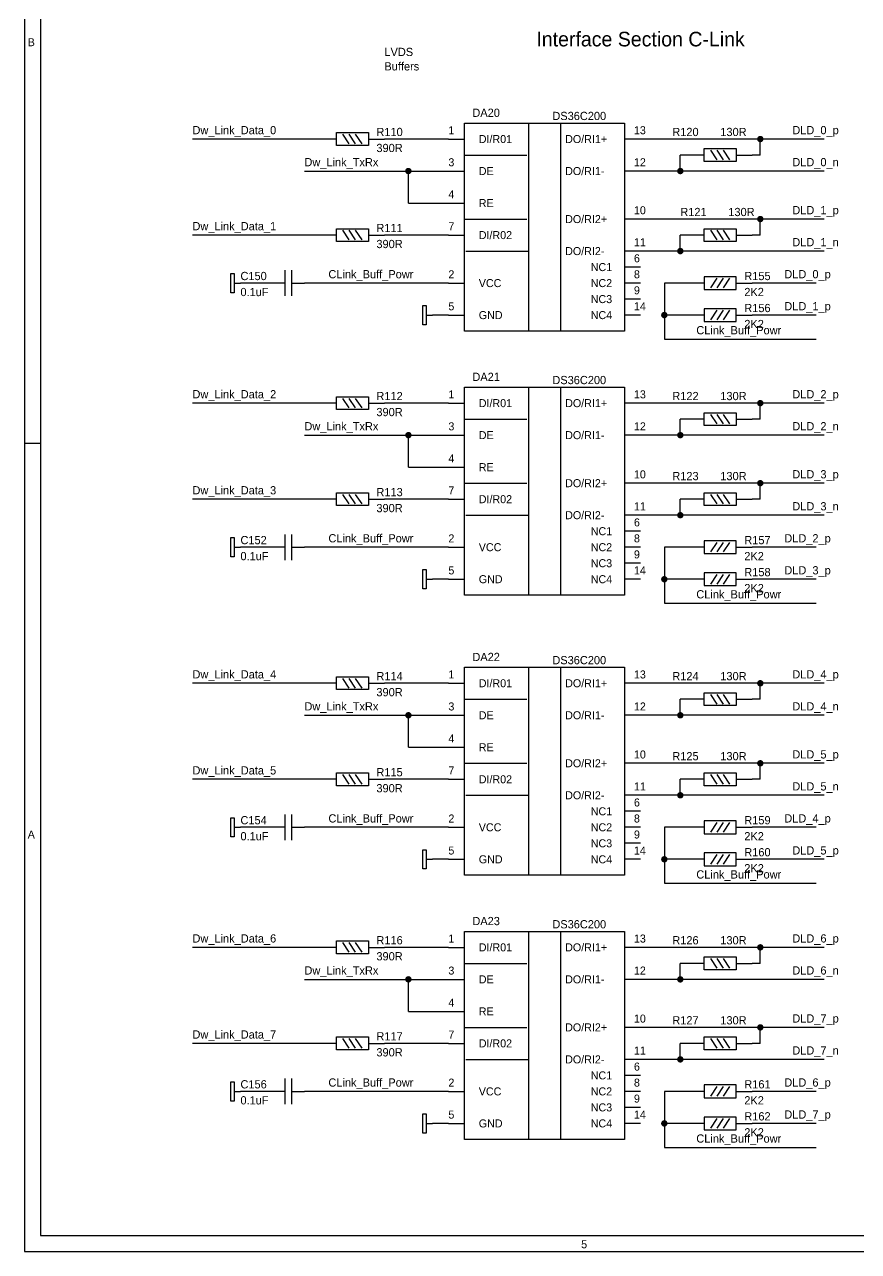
# Model space of a CAD drawing. Extents: x -0.1 to 32.2, y 0.1 to 20.3.
# Drawn here: x -0.1 to 5.11, y 0.1 to 7.77 of the extents above; entities that cross this region are included whole.
import ezdxf

# ---------------------------------------------------------------- set-up
doc = ezdxf.new("R2010")
doc.units = 0

msp = doc.modelspace()

# ---------------------------------------------------------------- linework, layer by layer
at = {"layer": 'PARTS'}
for p, q in [((2.55, 7.05), (2.65, 7.05)), ((3.75, 7.05), (3.65, 7.05)), ((2.55, 6.85), (2.65, 6.85)), ((3.75, 6.85), (3.65, 6.85)), ((2.55, 6.65), (2.65, 6.65)), ((3.75, 6.55), (3.65, 6.55)), ((2.55, 6.45), (2.65, 6.45)), ((3.75, 6.35), (3.65, 6.35)), ((3.75, 6.25), (3.65, 6.25)), ((2.55, 6.15), (2.65, 6.15)), ((3.75, 6.15), (3.65, 6.15)), ((3.75, 6.05), (3.65, 6.05)), ((2.55, 5.95), (2.65, 5.95)), ((3.75, 5.95), (3.65, 5.95)), ((2.55, 5.4), (2.65, 5.4)), ((3.75, 5.4), (3.65, 5.4)), ((2.55, 5.2), (2.65, 5.2)), ((3.75, 5.2), (3.65, 5.2)), ((2.55, 5), (2.65, 5)), ((3.75, 4.9), (3.65, 4.9)), ((2.55, 4.8), (2.65, 4.8)), ((3.75, 4.7), (3.65, 4.7)), ((3.75, 4.6), (3.65, 4.6)), ((2.55, 4.5), (2.65, 4.5)), ((3.75, 4.5), (3.65, 4.5)), ((3.75, 4.4), (3.65, 4.4)), ((2.55, 4.3), (2.65, 4.3)), ((3.75, 4.3), (3.65, 4.3)), ((2.55, 3.65), (2.65, 3.65)), ((3.75, 3.65), (3.65, 3.65)), ((2.55, 3.45), (2.65, 3.45)), ((3.75, 3.45), (3.65, 3.45)), ((2.55, 3.25), (2.65, 3.25)), ((3.75, 3.15), (3.65, 3.15)), ((2.55, 3.05), (2.65, 3.05)), ((3.75, 2.95), (3.65, 2.95)), ((3.75, 2.85), (3.65, 2.85)), ((2.55, 2.75), (2.65, 2.75)), ((3.75, 2.75), (3.65, 2.75)), ((3.75, 2.65), (3.65, 2.65)), ((2.55, 2.55), (2.65, 2.55)), ((3.75, 2.55), (3.65, 2.55)), ((2.55, 2), (2.65, 2)), ((3.75, 2), (3.65, 2)), ((2.55, 1.8), (2.65, 1.8)), ((3.75, 1.8), (3.65, 1.8)), ((2.55, 1.6), (2.65, 1.6)), ((3.75, 1.5), (3.65, 1.5)), ((2.55, 1.4), (2.65, 1.4)), ((3.75, 1.3), (3.65, 1.3)), ((3.75, 1.2), (3.65, 1.2)), ((2.55, 1.1), (2.65, 1.1)), ((3.75, 1.1), (3.65, 1.1)), ((3.75, 1), (3.65, 1)), ((2.55, 0.9), (2.65, 0.9)), ((3.75, 0.9), (3.65, 0.9))]:
    msp.add_line(p, q, dxfattribs=at)
for points in [[(2.65, 7.15), (3.65, 7.15), (3.65, 5.85), (2.65, 5.85)], [(2.65, 5.5), (3.65, 5.5), (3.65, 4.2), (2.65, 4.2)], [(2.65, 3.75), (3.65, 3.75), (3.65, 2.45), (2.65, 2.45)], [(2.65, 2.1), (3.65, 2.1), (3.65, 0.8), (2.65, 0.8)]]:
    msp.add_lwpolyline(points, close=True, dxfattribs=at)
for points in [[(3.05, 7.15), (3.05, 5.85)], [(3.25, 7.15), (3.25, 5.85)], [(1.85, 7.01), (1.85, 7.09)], [(1.85, 7.09), (2.05, 7.09)], [(1.93, 7.02), (1.89, 7.08)], [(1.97, 7.02), (1.93, 7.08)], [(2.01, 7.02), (1.97, 7.08)], [(2.05, 7.09), (2.05, 7.01)], [(1.85, 7.05), (1.75, 7.05)], [(2.05, 7.01), (1.85, 7.01)], [(2.05, 7.05), (2.15, 7.05)], [(4.15, 6.91), (4.15, 6.99)], [(4.15, 6.99), (4.35, 6.99)], [(4.23, 6.92), (4.19, 6.98)], [(4.27, 6.92), (4.23, 6.98)], [(4.31, 6.92), (4.27, 6.98)], [(4.35, 6.99), (4.35, 6.91)], [(2.65, 6.95), (3.04, 6.95)], [(4.15, 6.95), (4.05, 6.95)], [(4.35, 6.91), (4.15, 6.91)], [(4.35, 6.95), (4.45, 6.95)], [(2.65, 6.55), (3.04, 6.55)], [(1.85, 6.45), (1.75, 6.45)], [(1.85, 6.41), (1.85, 6.49)], [(1.85, 6.49), (2.05, 6.49)], [(1.93, 6.42), (1.89, 6.48)], [(1.97, 6.42), (1.93, 6.48)], [(2.01, 6.42), (1.97, 6.48)], [(2.05, 6.49), (2.05, 6.41)], [(2.05, 6.45), (2.15, 6.45)], [(4.15, 6.45), (4.05, 6.45)], [(4.15, 6.41), (4.15, 6.49)], [(4.15, 6.49), (4.35, 6.49)], [(4.23, 6.42), (4.19, 6.48)], [(4.27, 6.42), (4.23, 6.48)], [(4.31, 6.42), (4.27, 6.48)], [(4.35, 6.49), (4.35, 6.41)], [(4.35, 6.45), (4.45, 6.45)], [(2.05, 6.41), (1.85, 6.41)], [(4.35, 6.41), (4.15, 6.41)], [(2.66, 6.35), (3.05, 6.35)], [(1.19, 6.09), (1.19, 6.21)], [(1.19, 6.21), (1.21, 6.21)], [(1.21, 6.21), (1.21, 6.09)], [(1.53, 6.07), (1.53, 6.23)], [(1.57, 6.23), (1.57, 6.07)], [(1.21, 6.15), (1.25, 6.15)], [(1.53, 6.15), (1.45, 6.15)], [(1.57, 6.15), (1.65, 6.15)], [(4.15, 6.15), (4.05, 6.15)], [(4.35, 6.19), (4.15, 6.19)], [(4.15, 6.19), (4.15, 6.11)], [(4.19, 6.12), (4.23, 6.18)], [(4.23, 6.12), (4.27, 6.18)], [(4.27, 6.12), (4.31, 6.18)], [(4.35, 6.11), (4.35, 6.19)], [(4.35, 6.15), (4.45, 6.15)], [(1.21, 6.09), (1.19, 6.09)], [(4.15, 6.11), (4.35, 6.11)], [(2.39, 5.89), (2.39, 6.01)], [(2.39, 6.01), (2.41, 6.01)], [(2.41, 6.01), (2.41, 5.89)], [(4.35, 5.99), (4.15, 5.99)], [(4.15, 5.99), (4.15, 5.91)], [(4.19, 5.92), (4.23, 5.98)], [(4.23, 5.92), (4.27, 5.98)], [(4.27, 5.92), (4.31, 5.98)], [(4.35, 5.91), (4.35, 5.99)], [(2.41, 5.95), (2.45, 5.95)], [(4.15, 5.95), (4.05, 5.95)], [(4.15, 5.91), (4.35, 5.91)], [(4.35, 5.95), (4.45, 5.95)], [(2.41, 5.89), (2.39, 5.89)], [(3.05, 5.5), (3.05, 4.2)], [(3.25, 5.5), (3.25, 4.2)], [(1.85, 5.4), (1.75, 5.4)], [(1.85, 5.36), (1.85, 5.44)], [(1.85, 5.44), (2.05, 5.44)], [(1.93, 5.37), (1.89, 5.43)], [(1.97, 5.37), (1.93, 5.43)], [(2.01, 5.37), (1.97, 5.43)], [(2.05, 5.44), (2.05, 5.36)], [(2.05, 5.4), (2.15, 5.4)], [(2.05, 5.36), (1.85, 5.36)], [(2.65, 5.3), (3.04, 5.3)], [(4.15, 5.3), (4.05, 5.3)], [(4.15, 5.26), (4.15, 5.34)], [(4.15, 5.34), (4.35, 5.34)], [(4.23, 5.27), (4.19, 5.33)], [(4.27, 5.27), (4.23, 5.33)], [(4.31, 5.27), (4.27, 5.33)], [(4.35, 5.34), (4.35, 5.26)], [(4.35, 5.3), (4.45, 5.3)], [(4.35, 5.26), (4.15, 5.26)], [(1.85, 4.76), (1.85, 4.84)], [(1.85, 4.84), (2.05, 4.84)], [(1.93, 4.77), (1.89, 4.83)], [(1.97, 4.77), (1.93, 4.83)], [(2.01, 4.77), (1.97, 4.83)], [(2.05, 4.84), (2.05, 4.76)], [(2.65, 4.9), (3.04, 4.9)], [(4.15, 4.76), (4.15, 4.84)], [(4.15, 4.84), (4.35, 4.84)], [(4.23, 4.77), (4.19, 4.83)], [(4.27, 4.77), (4.23, 4.83)], [(4.31, 4.77), (4.27, 4.83)], [(4.35, 4.84), (4.35, 4.76)], [(1.85, 4.8), (1.75, 4.8)], [(2.05, 4.76), (1.85, 4.76)], [(2.05, 4.8), (2.15, 4.8)], [(4.15, 4.8), (4.05, 4.8)], [(4.35, 4.76), (4.15, 4.76)], [(4.35, 4.8), (4.45, 4.8)], [(2.66, 4.7), (3.05, 4.7)], [(1.19, 4.44), (1.19, 4.56)], [(1.19, 4.56), (1.21, 4.56)], [(1.21, 4.56), (1.21, 4.44)], [(1.53, 4.42), (1.53, 4.58)], [(1.57, 4.58), (1.57, 4.42)], [(4.35, 4.54), (4.15, 4.54)], [(4.15, 4.54), (4.15, 4.46)], [(4.19, 4.47), (4.23, 4.53)], [(4.23, 4.47), (4.27, 4.53)], [(4.27, 4.47), (4.31, 4.53)], [(4.35, 4.46), (4.35, 4.54)], [(1.21, 4.5), (1.25, 4.5)], [(1.53, 4.5), (1.45, 4.5)], [(1.57, 4.5), (1.65, 4.5)], [(4.15, 4.5), (4.05, 4.5)], [(4.15, 4.46), (4.35, 4.46)], [(4.35, 4.5), (4.45, 4.5)], [(1.21, 4.44), (1.19, 4.44)], [(2.39, 4.24), (2.39, 4.36)], [(2.39, 4.36), (2.41, 4.36)], [(2.41, 4.36), (2.41, 4.24)], [(2.41, 4.3), (2.45, 4.3)], [(4.15, 4.3), (4.05, 4.3)], [(4.35, 4.34), (4.15, 4.34)], [(4.15, 4.34), (4.15, 4.26)], [(4.19, 4.27), (4.23, 4.33)], [(4.23, 4.27), (4.27, 4.33)], [(4.27, 4.27), (4.31, 4.33)], [(4.35, 4.26), (4.35, 4.34)], [(4.35, 4.3), (4.45, 4.3)], [(2.41, 4.24), (2.39, 4.24)], [(4.15, 4.26), (4.35, 4.26)], [(1.85, 3.61), (1.85, 3.69)], [(1.85, 3.69), (2.05, 3.69)], [(1.93, 3.62), (1.89, 3.68)], [(1.97, 3.62), (1.93, 3.68)], [(2.01, 3.62), (1.97, 3.68)], [(2.05, 3.69), (2.05, 3.61)], [(3.05, 3.75), (3.05, 2.45)], [(3.25, 3.75), (3.25, 2.45)], [(1.85, 3.65), (1.75, 3.65)], [(2.05, 3.61), (1.85, 3.61)], [(2.05, 3.65), (2.15, 3.65)], [(2.65, 3.55), (3.04, 3.55)], [(4.15, 3.55), (4.05, 3.55)], [(4.15, 3.51), (4.15, 3.59)], [(4.15, 3.59), (4.35, 3.59)], [(4.23, 3.52), (4.19, 3.58)], [(4.27, 3.52), (4.23, 3.58)], [(4.31, 3.52), (4.27, 3.58)], [(4.35, 3.59), (4.35, 3.51)], [(4.35, 3.55), (4.45, 3.55)], [(4.35, 3.51), (4.15, 3.51)], [(2.65, 3.15), (3.04, 3.15)], [(1.85, 3.01), (1.85, 3.09)], [(1.85, 3.09), (2.05, 3.09)], [(1.93, 3.02), (1.89, 3.08)], [(1.97, 3.02), (1.93, 3.08)], [(2.01, 3.02), (1.97, 3.08)], [(2.05, 3.09), (2.05, 3.01)], [(4.15, 3.01), (4.15, 3.09)], [(4.15, 3.09), (4.35, 3.09)], [(4.23, 3.02), (4.19, 3.08)], [(4.27, 3.02), (4.23, 3.08)], [(4.31, 3.02), (4.27, 3.08)], [(4.35, 3.09), (4.35, 3.01)], [(1.85, 3.05), (1.75, 3.05)], [(2.05, 3.01), (1.85, 3.01)], [(2.05, 3.05), (2.15, 3.05)], [(4.15, 3.05), (4.05, 3.05)], [(4.35, 3.01), (4.15, 3.01)], [(4.35, 3.05), (4.45, 3.05)], [(2.66, 2.95), (3.05, 2.95)], [(1.19, 2.69), (1.19, 2.81)], [(1.19, 2.81), (1.21, 2.81)], [(1.21, 2.81), (1.21, 2.69)], [(1.53, 2.67), (1.53, 2.83)], [(1.57, 2.83), (1.57, 2.67)], [(4.35, 2.79), (4.15, 2.79)], [(4.15, 2.79), (4.15, 2.71)], [(4.19, 2.72), (4.23, 2.78)], [(4.23, 2.72), (4.27, 2.78)], [(4.27, 2.72), (4.31, 2.78)], [(4.35, 2.71), (4.35, 2.79)], [(1.21, 2.69), (1.19, 2.69)], [(1.21, 2.75), (1.25, 2.75)], [(1.53, 2.75), (1.45, 2.75)], [(1.57, 2.75), (1.65, 2.75)], [(4.15, 2.75), (4.05, 2.75)], [(4.15, 2.71), (4.35, 2.71)], [(4.35, 2.75), (4.45, 2.75)], [(2.39, 2.49), (2.39, 2.61)], [(2.39, 2.61), (2.41, 2.61)], [(2.41, 2.61), (2.41, 2.49)], [(2.41, 2.55), (2.45, 2.55)], [(4.15, 2.55), (4.05, 2.55)], [(4.35, 2.59), (4.15, 2.59)], [(4.15, 2.59), (4.15, 2.51)], [(4.19, 2.52), (4.23, 2.58)], [(4.23, 2.52), (4.27, 2.58)], [(4.27, 2.52), (4.31, 2.58)], [(4.35, 2.51), (4.35, 2.59)], [(4.35, 2.55), (4.45, 2.55)], [(2.41, 2.49), (2.39, 2.49)], [(4.15, 2.51), (4.35, 2.51)], [(3.05, 2.1), (3.05, 0.8)], [(3.25, 2.1), (3.25, 0.8)], [(1.85, 2), (1.75, 2)], [(1.85, 1.96), (1.85, 2.04)], [(1.85, 2.04), (2.05, 2.04)], [(1.93, 1.97), (1.89, 2.03)], [(1.97, 1.97), (1.93, 2.03)], [(2.01, 1.97), (1.97, 2.03)], [(2.05, 2.04), (2.05, 1.96)], [(2.05, 2), (2.15, 2)], [(2.05, 1.96), (1.85, 1.96)], [(4.15, 1.86), (4.15, 1.94)], [(4.15, 1.94), (4.35, 1.94)], [(4.23, 1.87), (4.19, 1.93)], [(4.27, 1.87), (4.23, 1.93)], [(4.31, 1.87), (4.27, 1.93)], [(4.35, 1.94), (4.35, 1.86)], [(2.65, 1.9), (3.04, 1.9)], [(4.15, 1.9), (4.05, 1.9)], [(4.35, 1.86), (4.15, 1.86)], [(4.35, 1.9), (4.45, 1.9)], [(2.65, 1.5), (3.04, 1.5)], [(1.85, 1.4), (1.75, 1.4)], [(1.85, 1.36), (1.85, 1.44)], [(1.85, 1.44), (2.05, 1.44)], [(1.93, 1.37), (1.89, 1.43)], [(1.97, 1.37), (1.93, 1.43)], [(2.01, 1.37), (1.97, 1.43)], [(2.05, 1.44), (2.05, 1.36)], [(2.05, 1.4), (2.15, 1.4)], [(4.15, 1.4), (4.05, 1.4)], [(4.15, 1.36), (4.15, 1.44)], [(4.15, 1.44), (4.35, 1.44)], [(4.23, 1.37), (4.19, 1.43)], [(4.27, 1.37), (4.23, 1.43)], [(4.31, 1.37), (4.27, 1.43)], [(4.35, 1.44), (4.35, 1.36)], [(4.35, 1.4), (4.45, 1.4)], [(2.05, 1.36), (1.85, 1.36)], [(4.35, 1.36), (4.15, 1.36)], [(2.66, 1.3), (3.05, 1.3)], [(1.19, 1.04), (1.19, 1.16)], [(1.19, 1.16), (1.21, 1.16)], [(1.21, 1.16), (1.21, 1.04)], [(1.53, 1.02), (1.53, 1.18)], [(1.57, 1.18), (1.57, 1.02)], [(1.21, 1.1), (1.25, 1.1)], [(1.53, 1.1), (1.45, 1.1)], [(1.57, 1.1), (1.65, 1.1)], [(4.15, 1.1), (4.05, 1.1)], [(4.35, 1.14), (4.15, 1.14)], [(4.15, 1.14), (4.15, 1.06)], [(4.19, 1.07), (4.23, 1.13)], [(4.23, 1.07), (4.27, 1.13)], [(4.27, 1.07), (4.31, 1.13)], [(4.35, 1.06), (4.35, 1.14)], [(4.35, 1.1), (4.45, 1.1)], [(1.21, 1.04), (1.19, 1.04)], [(4.15, 1.06), (4.35, 1.06)], [(2.39, 0.84), (2.39, 0.96)], [(2.39, 0.96), (2.41, 0.96)], [(2.41, 0.96), (2.41, 0.84)], [(4.35, 0.94), (4.15, 0.94)], [(4.15, 0.94), (4.15, 0.86)], [(4.19, 0.87), (4.23, 0.93)], [(4.23, 0.87), (4.27, 0.93)], [(4.27, 0.87), (4.31, 0.93)], [(4.35, 0.86), (4.35, 0.94)], [(2.41, 0.9), (2.45, 0.9)], [(4.15, 0.9), (4.05, 0.9)], [(4.15, 0.86), (4.35, 0.86)], [(4.35, 0.9), (4.45, 0.9)], [(2.41, 0.84), (2.39, 0.84)]]:
    msp.add_lwpolyline(points, dxfattribs=at)
at = {"layer": 'TITLE'}
for points in [[(-0.1, 0.1), (32.1, 0.1), (32.1, 20.3), (-0.1, 20.3)], [(0, 0.2), (32, 0.2), (32, 20.2), (0, 20.2)]]:
    msp.add_lwpolyline(points, close=True, dxfattribs=at)
msp.add_lwpolyline([(-0.1, 5.15), (0, 5.15)], dxfattribs=at)
at = {"layer": 'WIRE', "const_width": 0.02}
for points in [[(4.49, 7.05, 1), (4.51, 7.05, 1)], [(2.29, 6.85, 1), (2.31, 6.85, 1)], [(3.99, 6.85, 1), (4.01, 6.85, 1)], [(4.49, 6.55, 1), (4.51, 6.55, 1)], [(3.99, 6.35, 1), (4.01, 6.35, 1)], [(3.89, 5.95, 1), (3.91, 5.95, 1)], [(4.49, 5.4, 1), (4.51, 5.4, 1)], [(2.29, 5.2, 1), (2.31, 5.2, 1)], [(3.99, 5.2, 1), (4.01, 5.2, 1)], [(4.49, 4.9, 1), (4.51, 4.9, 1)], [(3.99, 4.7, 1), (4.01, 4.7, 1)], [(3.89, 4.3, 1), (3.91, 4.3, 1)], [(4.49, 3.65, 1), (4.51, 3.65, 1)], [(2.29, 3.45, 1), (2.31, 3.45, 1)], [(3.99, 3.45, 1), (4.01, 3.45, 1)], [(4.49, 3.15, 1), (4.51, 3.15, 1)], [(3.99, 2.95, 1), (4.01, 2.95, 1)], [(3.89, 2.55, 1), (3.91, 2.55, 1)], [(4.49, 2, 1), (4.51, 2, 1)], [(2.29, 1.8, 1), (2.31, 1.8, 1)], [(3.99, 1.8, 1), (4.01, 1.8, 1)], [(4.49, 1.5, 1), (4.51, 1.5, 1)], [(3.99, 1.3, 1), (4.01, 1.3, 1)], [(3.89, 0.9, 1), (3.91, 0.9, 1)]]:
    msp.add_lwpolyline(points, format="xyb", close=True, dxfattribs=at)
at = {"layer": 'WIRE'}
for points in [[(1.75, 7.05), (0.95, 7.05)], [(2.55, 7.05), (2.15, 7.05)], [(4.5, 7.05), (3.75, 7.05)], [(4.5, 6.95), (4.5, 7.05)], [(4.9, 7.05), (4.5, 7.05)], [(4.05, 6.95), (4, 6.95)], [(4, 6.85), (4, 6.95)], [(4.5, 6.95), (4.45, 6.95)], [(1.65, 6.85), (2.3, 6.85)], [(2.3, 6.65), (2.3, 6.85)], [(2.3, 6.85), (2.55, 6.85)], [(4, 6.85), (3.75, 6.85)], [(4.9, 6.85), (4, 6.85)], [(2.3, 6.65), (2.55, 6.65)], [(4.5, 6.55), (3.75, 6.55)], [(4.9, 6.55), (4.5, 6.55)], [(4.5, 6.45), (4.5, 6.55)], [(1.75, 6.45), (0.95, 6.45)], [(2.55, 6.45), (2.15, 6.45)], [(4.05, 6.45), (4, 6.45)], [(4, 6.35), (4, 6.45)], [(4.5, 6.45), (4.45, 6.45)], [(4, 6.35), (3.75, 6.35)], [(4.9, 6.35), (4, 6.35)], [(1.45, 6.15), (1.25, 6.15)], [(2.55, 6.15), (1.65, 6.15)], [(4.05, 6.15), (3.9, 6.15)], [(3.9, 6.15), (3.9, 5.95)], [(4.85, 6.15), (4.45, 6.15)], [(2.55, 5.95), (2.45, 5.95)], [(4.05, 5.95), (3.9, 5.95)], [(3.9, 5.95), (3.9, 5.8)], [(4.85, 5.95), (4.45, 5.95)], [(3.9, 5.8), (4.85, 5.8)], [(1.75, 5.4), (0.95, 5.4)], [(2.55, 5.4), (2.15, 5.4)], [(4.5, 5.4), (3.75, 5.4)], [(4.5, 5.3), (4.5, 5.4)], [(4.9, 5.4), (4.5, 5.4)], [(4.05, 5.3), (4, 5.3)], [(4, 5.2), (4, 5.3)], [(4.5, 5.3), (4.45, 5.3)], [(1.65, 5.2), (2.3, 5.2)], [(2.3, 5), (2.3, 5.2)], [(2.3, 5.2), (2.55, 5.2)], [(4, 5.2), (3.75, 5.2)], [(4.9, 5.2), (4, 5.2)], [(2.3, 5), (2.55, 5)], [(4.5, 4.9), (3.75, 4.9)], [(4.9, 4.9), (4.5, 4.9)], [(4.5, 4.8), (4.5, 4.9)], [(1.75, 4.8), (0.95, 4.8)], [(2.55, 4.8), (2.15, 4.8)], [(4.05, 4.8), (4, 4.8)], [(4, 4.7), (4, 4.8)], [(4.5, 4.8), (4.45, 4.8)], [(4, 4.7), (3.75, 4.7)], [(4.9, 4.7), (4, 4.7)], [(1.45, 4.5), (1.25, 4.5)], [(2.55, 4.5), (1.65, 4.5)], [(4.05, 4.5), (3.9, 4.5)], [(3.9, 4.5), (3.9, 4.3)], [(4.85, 4.5), (4.45, 4.5)], [(2.55, 4.3), (2.45, 4.3)], [(4.05, 4.3), (3.9, 4.3)], [(3.9, 4.3), (3.9, 4.15)], [(4.85, 4.3), (4.45, 4.3)], [(3.9, 4.15), (4.85, 4.15)], [(1.75, 3.65), (0.95, 3.65)], [(2.55, 3.65), (2.15, 3.65)], [(4.5, 3.65), (3.75, 3.65)], [(4.5, 3.55), (4.5, 3.65)], [(4.9, 3.65), (4.5, 3.65)], [(4.05, 3.55), (4, 3.55)], [(4, 3.45), (4, 3.55)], [(4.5, 3.55), (4.45, 3.55)], [(1.65, 3.45), (2.3, 3.45)], [(2.3, 3.25), (2.3, 3.45)], [(2.3, 3.45), (2.55, 3.45)], [(4, 3.45), (3.75, 3.45)], [(4.9, 3.45), (4, 3.45)], [(2.3, 3.25), (2.55, 3.25)], [(4.5, 3.15), (3.75, 3.15)], [(4.9, 3.15), (4.5, 3.15)], [(4.5, 3.05), (4.5, 3.15)], [(1.75, 3.05), (0.95, 3.05)], [(2.55, 3.05), (2.15, 3.05)], [(4.05, 3.05), (4, 3.05)], [(4, 2.95), (4, 3.05)], [(4.5, 3.05), (4.45, 3.05)], [(4, 2.95), (3.75, 2.95)], [(4.9, 2.95), (4, 2.95)], [(1.45, 2.75), (1.25, 2.75)], [(2.55, 2.75), (1.65, 2.75)], [(4.05, 2.75), (3.9, 2.75)], [(3.9, 2.75), (3.9, 2.55)], [(4.85, 2.75), (4.45, 2.75)], [(2.55, 2.55), (2.45, 2.55)], [(4.05, 2.55), (3.9, 2.55)], [(3.9, 2.55), (3.9, 2.4)], [(4.9, 2.55), (4.45, 2.55)], [(3.9, 2.4), (4.85, 2.4)], [(1.75, 2), (0.95, 2)], [(2.55, 2), (2.15, 2)], [(4.5, 2), (3.75, 2)], [(4.5, 1.9), (4.5, 2)], [(4.9, 2), (4.5, 2)], [(4.05, 1.9), (4, 1.9)], [(4, 1.8), (4, 1.9)], [(4.5, 1.9), (4.45, 1.9)], [(1.65, 1.8), (2.3, 1.8)], [(2.3, 1.6), (2.3, 1.8)], [(2.3, 1.8), (2.55, 1.8)], [(4, 1.8), (3.75, 1.8)], [(4.9, 1.8), (4, 1.8)], [(2.3, 1.6), (2.55, 1.6)], [(4.5, 1.5), (3.75, 1.5)], [(4.9, 1.5), (4.5, 1.5)], [(4.5, 1.4), (4.5, 1.5)], [(1.75, 1.4), (0.95, 1.4)], [(2.55, 1.4), (2.15, 1.4)], [(4.05, 1.4), (4, 1.4)], [(4, 1.3), (4, 1.4)], [(4.5, 1.4), (4.45, 1.4)], [(4, 1.3), (3.75, 1.3)], [(4.9, 1.3), (4, 1.3)], [(1.45, 1.1), (1.25, 1.1)], [(2.55, 1.1), (1.65, 1.1)], [(4.05, 1.1), (3.9, 1.1)], [(3.9, 1.1), (3.9, 0.9)], [(4.85, 1.1), (4.45, 1.1)], [(2.55, 0.9), (2.45, 0.9)], [(4.05, 0.9), (3.9, 0.9)], [(3.9, 0.9), (3.9, 0.75)], [(4.85, 0.9), (4.45, 0.9)], [(3.9, 0.75), (4.85, 0.75)]]:
    msp.add_lwpolyline(points, dxfattribs=at)

# ---------------------------------------------------------------- texts
at = {"layer": 'COMMENTS'}
for s, height, p in [('Interface Section C-Link ', 0.0913, (3.1, 7.6287)), ('LVDS', 0.0514, (2.15, 7.5686)), ('Buffers', 0.0514, (2.15, 7.4786))]:
    msp.add_text(s, height=height, dxfattribs=at).set_placement(p)
at = {"layer": 'PARTS'}
for s, p in [('1', (2.55, 7.08)), ('13', (3.71, 7.08)), ('DI/R01', (2.74, 7.025)), ('DO/RI1+', (3.28, 7.025)), ('3', (2.55, 6.88)), ('12', (3.71, 6.88)), ('DE', (2.74, 6.825)), ('DO/RI1-', (3.28, 6.825)), ('4', (2.55, 6.68)), ('RE', (2.74, 6.625)), ('10', (3.71, 6.58)), ('7', (2.55, 6.48)), ('DO/RI2+', (3.28, 6.525)), ('DI/R02', (2.74, 6.425)), ('DO/RI2-', (3.28, 6.325)), ('11', (3.71, 6.38)), ('6', (3.71, 6.28)), ('2', (2.55, 6.18)), ('NC1', (3.44, 6.225)), ('8', (3.71, 6.18)), ('VCC', (2.74, 6.125)), ('NC2', (3.44, 6.125)), ('NC3', (3.44, 6.025)), ('9', (3.71, 6.08)), ('5', (2.55, 5.98)), ('14', (3.71, 5.98)), ('GND', (2.74, 5.925)), ('NC4', (3.44, 5.925)), ('1', (2.55, 5.43)), ('13', (3.71, 5.43)), ('DI/R01', (2.74, 5.375)), ('DO/RI1+', (3.28, 5.375)), ('3', (2.55, 5.23)), ('DE', (2.74, 5.175)), ('DO/RI1-', (3.28, 5.175)), ('12', (3.71, 5.23)), ('4', (2.55, 5.03)), ('RE', (2.74, 4.975)), ('DO/RI2+', (3.28, 4.875)), ('10', (3.71, 4.93)), ('7', (2.55, 4.83)), ('DI/R02', (2.74, 4.775)), ('11', (3.71, 4.73)), ('DO/RI2-', (3.28, 4.675)), ('6', (3.71, 4.63)), ('NC1', (3.44, 4.575)), ('2', (2.55, 4.53)), ('VCC', (2.74, 4.475)), ('NC2', (3.44, 4.475)), ('8', (3.71, 4.53)), ('9', (3.71, 4.43)), ('5', (2.55, 4.33)), ('NC3', (3.44, 4.375)), ('14', (3.71, 4.33)), ('GND', (2.74, 4.275)), ('NC4', (3.44, 4.275)), ('1', (2.55, 3.68)), ('13', (3.71, 3.68)), ('DI/R01', (2.74, 3.625)), ('DO/RI1+', (3.28, 3.625)), ('3', (2.55, 3.48)), ('12', (3.71, 3.48)), ('DE', (2.74, 3.425)), ('DO/RI1-', (3.28, 3.425)), ('4', (2.55, 3.28)), ('RE', (2.74, 3.225)), ('10', (3.71, 3.18)), ('DO/RI2+', (3.28, 3.125)), ('7', (2.55, 3.08)), ('DI/R02', (2.74, 3.025)), ('11', (3.71, 2.98)), ('DO/RI2-', (3.28, 2.925)), ('6', (3.71, 2.88)), ('NC1', (3.44, 2.825)), ('2', (2.55, 2.78)), ('VCC', (2.74, 2.725)), ('NC2', (3.44, 2.725)), ('8', (3.71, 2.78)), ('9', (3.71, 2.68)), ('5', (2.55, 2.58)), ('NC3', (3.44, 2.625)), ('14', (3.71, 2.58)), ('GND', (2.74, 2.525)), ('NC4', (3.44, 2.525)), ('1', (2.55, 2.03)), ('13', (3.71, 2.03)), ('DI/R01', (2.74, 1.975)), ('DO/RI1+', (3.28, 1.975)), ('3', (2.55, 1.83)), ('12', (3.71, 1.83)), ('DE', (2.74, 1.775)), ('DO/RI1-', (3.28, 1.775)), ('4', (2.55, 1.63)), ('RE', (2.74, 1.575)), ('10', (3.71, 1.53)), ('7', (2.55, 1.43)), ('DO/RI2+', (3.28, 1.475)), ('DI/R02', (2.74, 1.375)), ('11', (3.71, 1.33)), ('DO/RI2-', (3.28, 1.275)), ('6', (3.71, 1.23)), ('2', (2.55, 1.13)), ('NC1', (3.44, 1.175)), ('8', (3.71, 1.13)), ('VCC', (2.74, 1.075)), ('NC2', (3.44, 1.075)), ('9', (3.71, 1.03)), ('NC3', (3.44, 0.975)), ('5', (2.55, 0.93)), ('GND', (2.74, 0.875)), ('NC4', (3.44, 0.875)), ('14', (3.71, 0.93))]:
    msp.add_text(s, height=0.05, dxfattribs=at).set_placement(p)
at = {"layer": 'PARTTEXT'}
for s, p in [('DA20', (2.7, 7.1886)), ('DS36C200', (3.2, 7.1686)), ('R110', (2.1, 7.0686)), ('R120', (3.95, 7.0686)), ('130R', (4.25, 7.0686)), ('390R', (2.1, 6.9686)), ('R121', (4, 6.5686)), ('130R', (4.3, 6.5686)), ('R111', (2.1, 6.4686)), ('390R', (2.1, 6.3686)), ('C150', (1.25, 6.1686)), ('R155', (4.4, 6.1686)), ('0.1uF', (1.25, 6.0686)), ('2K2', (4.4, 6.0686)), ('R156', (4.4, 5.9686)), ('2K2', (4.4, 5.8686)), ('DA21', (2.7, 5.5386)), ('DS36C200', (3.2, 5.5186)), ('R112', (2.1, 5.4186)), ('R122', (3.95, 5.4186)), ('130R', (4.25, 5.4186)), ('390R', (2.1, 5.3186)), ('R123', (3.95, 4.9186)), ('130R', (4.25, 4.9186)), ('R113', (2.1, 4.8186)), ('390R', (2.1, 4.7186)), ('C152', (1.25, 4.5186)), ('R157', (4.4, 4.5186)), ('0.1uF', (1.25, 4.4186)), ('2K2', (4.4, 4.4186)), ('R158', (4.4, 4.3186)), ('2K2', (4.4, 4.2186)), ('DA22', (2.7, 3.7886)), ('DS36C200', (3.2, 3.7686)), ('R114', (2.1, 3.6686)), ('R124', (3.95, 3.6686)), ('130R', (4.25, 3.6686)), ('390R', (2.1, 3.5686)), ('R125', (3.95, 3.1686)), ('130R', (4.25, 3.1686)), ('R115', (2.1, 3.0686)), ('390R', (2.1, 2.9686)), ('C154', (1.25, 2.7686)), ('R159', (4.4, 2.7686)), ('0.1uF', (1.25, 2.6686)), ('2K2', (4.4, 2.6686)), ('R160', (4.4, 2.5686)), ('2K2', (4.4, 2.4686)), ('DA23', (2.7, 2.1386)), ('DS36C200', (3.2, 2.1186)), ('R116', (2.1, 2.0186)), ('R126', (3.95, 2.0186)), ('130R', (4.25, 2.0186)), ('390R', (2.1, 1.9186)), ('R127', (3.95, 1.5186)), ('130R', (4.25, 1.5186)), ('R117', (2.1, 1.4186)), ('390R', (2.1, 1.3186)), ('C156', (1.25, 1.1186)), ('R161', (4.4, 1.1186)), ('0.1uF', (1.25, 1.0186)), ('2K2', (4.4, 1.0186)), ('R162', (4.4, 0.9186)), ('2K2', (4.4, 0.8186))]:
    msp.add_text(s, height=0.0514, dxfattribs=at).set_placement(p)
at = {"layer": 'TITLE'}
for s, p in [('B', (-0.08, 7.63)), ('A', (-0.08, 2.68)), ('5', (3.38, 0.12))]:
    msp.add_text(s, height=0.05, dxfattribs=at).set_placement(p)
at = {"layer": 'WIRETEXT'}
for s, p in [('Dw_Link_Data_0', (0.95, 7.08)), ('DLD_0_p', (4.7, 7.08)), ('Dw_Link_TxRx', (1.65, 6.88)), ('DLD_0_n', (4.7, 6.88)), ('DLD_1_p', (4.7, 6.58)), ('Dw_Link_Data_1', (0.95, 6.48)), ('DLD_1_n', (4.7, 6.38)), ('CLink_Buff_Powr', (1.8, 6.18)), ('DLD_0_p', (4.65, 6.18)), ('DLD_1_p', (4.65, 5.98)), ('CLink_Buff_Powr', (4.1, 5.83)), ('Dw_Link_Data_2', (0.95, 5.43)), ('DLD_2_p', (4.7, 5.43)), ('Dw_Link_TxRx', (1.65, 5.23)), ('DLD_2_n', (4.7, 5.23)), ('DLD_3_p', (4.7, 4.93)), ('Dw_Link_Data_3', (0.95, 4.83)), ('DLD_3_n', (4.7, 4.73)), ('CLink_Buff_Powr', (1.8, 4.53)), ('DLD_2_p', (4.65, 4.53)), ('DLD_3_p', (4.65, 4.33)), ('CLink_Buff_Powr', (4.1, 4.18)), ('Dw_Link_Data_4', (0.95, 3.68)), ('DLD_4_p', (4.7, 3.68)), ('Dw_Link_TxRx', (1.65, 3.48)), ('DLD_4_n', (4.7, 3.48)), ('DLD_5_p', (4.7, 3.18)), ('Dw_Link_Data_5', (0.95, 3.08)), ('DLD_5_n', (4.7, 2.98)), ('CLink_Buff_Powr', (1.8, 2.78)), ('DLD_4_p', (4.65, 2.78)), ('DLD_5_p', (4.7, 2.58)), ('CLink_Buff_Powr', (4.1, 2.43)), ('Dw_Link_Data_6', (0.95, 2.03)), ('DLD_6_p', (4.7, 2.03)), ('Dw_Link_TxRx', (1.65, 1.83)), ('DLD_6_n', (4.7, 1.83)), ('DLD_7_p', (4.7, 1.53)), ('Dw_Link_Data_7', (0.95, 1.43)), ('DLD_7_n', (4.7, 1.33)), ('CLink_Buff_Powr', (1.8, 1.13)), ('DLD_6_p', (4.65, 1.13)), ('DLD_7_p', (4.65, 0.93)), ('CLink_Buff_Powr', (4.1, 0.78))]:
    msp.add_text(s, height=0.0514, dxfattribs=at).set_placement(p)

doc.saveas('drawing.dxf')
